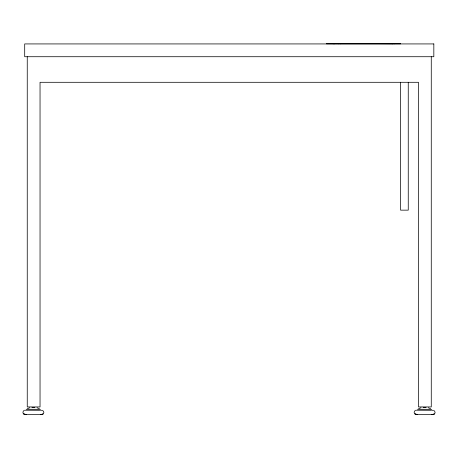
<?xml version="1.0" encoding="UTF-8"?>
<svg xmlns="http://www.w3.org/2000/svg" width="458" height="458" viewBox="0 0 458 458"><rect width="100%" height="100%" fill="white"/><g stroke="black" fill="none" stroke-linecap="round" stroke-linejoin="round"><path stroke-width="0.69" d="M333.928 43.819L333.928 43.464L393.359 43.716M334.523 43.819L334.523 43.464M338.788 43.819L338.788 43.464M340.575 43.819L340.575 43.464M392.741 43.825L392.741 43.464M24.383 410.208L23.352 411.135L22.9 412.315L23.209 413.46L24.028 414.272L25.138 414.57L41.609 414.65L42.72 414.358L43.55 413.551L43.865 412.412L43.43 411.227L42.405 410.294M415.612 410.208L414.582 411.135L414.135 412.315L414.438 413.46L415.257 414.272L416.374 414.57L432.839 414.65L433.955 414.358L434.779 413.551L435.1 412.412L434.659 411.227L433.64 410.294M27.411 408.65L29.77 407.74M418.641 408.65L420.999 407.74M41.758 414.404L42.989 413.998L40.401 414.645M432.993 414.404L434.218 413.998L431.636 414.645M423.14 407.46L426.135 407.471M31.905 407.46L34.905 407.471M417.541 409.269L431.722 409.332M416.27 410.213L431.001 410.276M431.659 410.282L432.982 410.288M26.306 409.269L40.487 409.332M25.041 410.213L39.766 410.276M40.424 410.282L41.747 410.288M417.576 414.576L415 413.906L416.225 414.324M26.346 414.576L23.764 413.906L24.99 414.324M428.276 407.769L430.623 408.702M37.041 407.769L39.388 408.702M431.27 56.723L431.27 406.939L418.486 406.939L418.486 82.297L40.041 82.297L40.041 406.939L27.251 406.939L27.251 56.723M408.255 82.411L408.255 210.148L400.584 210.148L400.584 82.411M394.372 43.35L394.372 43.819M333.109 43.35L333.109 43.819M400.584 43.35L326.508 43.35L326.508 43.819L400.584 43.819L400.584 43.35M433.829 43.928L24.698 43.928L24.698 56.723L433.829 56.723L433.829 43.928"/></g></svg>
